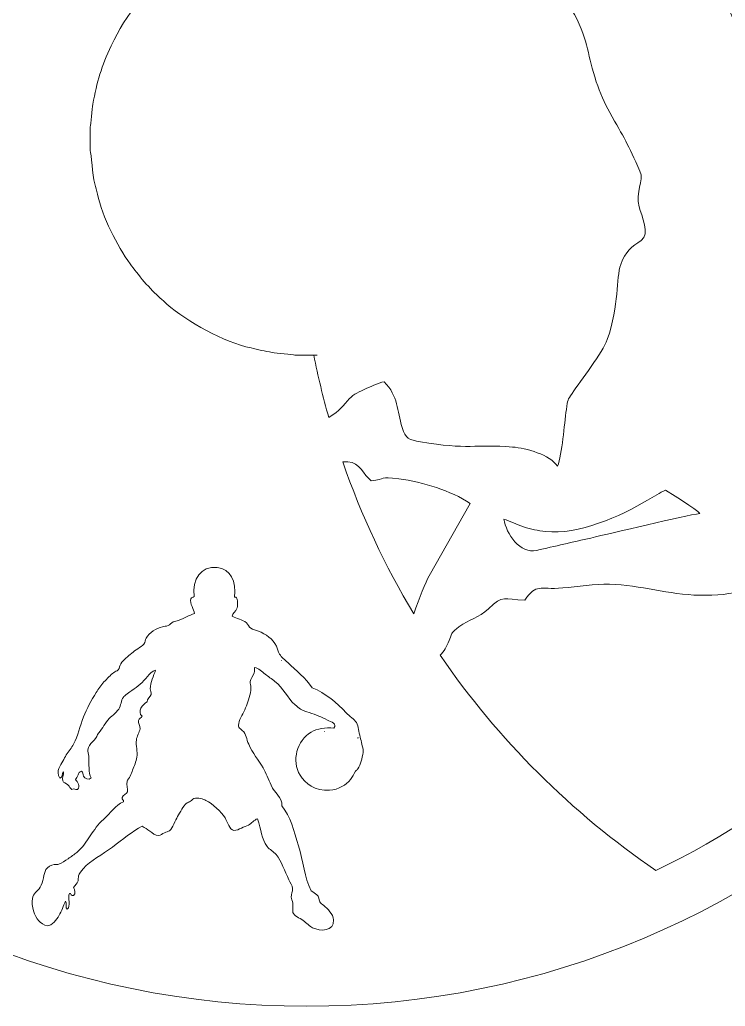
# Model space of a CAD drawing. Header units: centimetres. Extents: x 13 to 117, y -22 to 26.
# Drawn here: x 76.04 to 90.63, y -18.64 to 1.76 of the extents above; entities that cross this region are included whole.
import ezdxf

# ---------------------------------------------------------------- set-up
doc = ezdxf.new("R2010")
doc.units = ezdxf.units.CM
doc.header["$MEASUREMENT"] = 0
doc.layers.add('001', color=7, linetype='Continuous')

msp = doc.modelspace()

# ---------------------------------------------------------------- linework, layer by layer
at = {"layer": '001', "color": 250, "lineweight": 9}
for points, knots in [([(81.97018, 17.23276), (91.87681, 17.23276), (99.90772, 9.20186), (99.90772, -0.70477), (99.90772, -0.70477), (99.90772, -10.61139), (91.87681, -18.6423), (81.97018, -18.6423), (81.97018, -18.6423), (72.06356, -18.6423), (64.03265, -10.61139), (64.03265, -0.70477), (64.03265, -0.70477), (64.03265, 9.20186), (72.06356, 17.23276), (81.97018, 17.23276)], [0, 0, 0, 0, 0.2, 0.2, 0.2, 0.2, 0.4, 0.4, 0.4, 0.4, 0.6, 0.6, 0.6, 0.6, 1, 1, 1, 1]), ([(96.97966, 6.76002), (96.98138, 6.49693), (96.98251, 6.30624), (96.98191, 6.24188), (96.98191, 6.24188), (96.59432, 6.32192), (96.65438, 6.36477), (96.09511, 6.43065), (96.09511, 6.43065), (95.34307, 6.5192), (93.87913, 6.37135), (93.56304, 5.7516), (93.56304, 5.7516), (93.35132, 5.33648), (93.87472, 5.05934), (94.29024, 4.40934), (94.29024, 4.40934), (94.52294, 4.04539), (94.44634, 4.0121), (94.40545, 3.55375), (94.40545, 3.55375), (94.38332, 3.30583), (94.36641, 2.7297), (94.40089, 2.48709), (94.40089, 2.48709), (94.40089, 2.48709), (94.51375, 2.81847), (94.51375, 2.81847), (94.51375, 2.81847), (94.65661, 2.74442), (94.89238, 2.45798), (95.02033, 2.4077), (95.02033, 2.4077), (95.07537, 2.4468), (95.10329, 2.47997), (95.16521, 2.504), (95.16521, 2.504), (95.24093, 2.44185), (95.40609, 2.27956), (95.47908, 2.24357), (95.47908, 2.24357), (95.66608, 2.35478), (95.76255, 2.55529), (95.98616, 2.65406), (95.98616, 2.65406), (96.11879, 2.61493), (96.26066, 2.45103), (96.3991, 2.38092), (96.3991, 2.38092), (96.44868, 2.52538), (96.53533, 2.66497), (96.60328, 2.80812), (96.60328, 2.80812), (96.67965, 2.96899), (96.62488, 3.20936), (96.64429, 3.39836), (96.64429, 3.39836), (96.66987, 3.647), (96.82736, 4.2236), (96.98787, 4.31146), (96.98787, 4.31146), (96.98787, 4.31146), (96.99268, 1.56342), (96.99268, 1.56342), (96.99268, 1.56342), (97.13736, 1.49634), (97.25227, 1.3848), (97.38326, 1.3094), (97.38326, 1.3094), (97.48342, 1.41594), (97.79113, 1.8882), (97.91248, 2.0537), (97.91248, 2.0537), (98.07212, 2.2715), (98.22591, 2.49792), (98.38025, 2.71929), (98.38025, 2.71929), (98.60987, 1.61395), (98.73068, 0.46872), (98.73068, -0.70477), (98.73068, -0.70477), (98.73068, -7.37503), (94.83394, -13.13472), (89.19298, -15.83283), (89.19298, -15.83283), (87.44379, -14.64167), (85.92961, -13.13102), (84.7346, -11.38479), (84.7346, -11.38479), (84.80941, -11.30202), (84.86706, -11.20645), (84.91879, -11.07832), (84.91879, -11.07832), (85.00067, -10.87533), (84.95931, -10.92903), (85.12177, -10.79869), (85.12177, -10.79869), (85.32638, -10.63451), (85.53445, -10.62076), (85.73476, -10.42157), (85.73476, -10.42157), (86.0372, -10.12095), (86.0496, -10.23534), (86.48049, -10.24486), (86.48049, -10.24486), (86.74011, -9.89142), (86.75665, -10.03362), (87.26589, -9.99359), (87.26589, -9.99359), (87.56667, -9.96998), (87.93503, -9.90533), (88.23308, -9.91485), (88.23308, -9.91485), (88.87898, -9.93544), (89.46384, -10.12825), (90.09182, -10.14352), (90.09182, -10.14352), (90.80607, -10.16093), (91.30956, -10.03397), (91.56878, -9.54199), (91.56878, -9.54199), (91.71709, -9.26049), (91.99747, -6.94512), (92.02393, -6.35259), (92.02393, -6.35259), (92.04292, -5.92733), (91.65574, -5.58435), (91.61577, -5.21574), (91.61577, -5.21574), (91.58519, -4.93375), (91.70194, -4.48973), (91.62932, -4.26), (91.62932, -4.26), (91.55879, -4.03692), (91.44222, -3.67009), (91.42959, -3.42543), (91.42959, -3.42543), (91.40719, -2.99205), (91.6523, -3.01615), (91.92878, -2.9007), (91.92878, -2.9007), (92.34432, -2.72708), (92.28441, -2.75804), (92.31274, -2.24734), (92.31274, -2.24734), (92.32183, -2.08374), (92.33896, -1.92625), (92.34614, -1.76321), (92.34614, -1.76321), (92.3553, -1.55575), (92.27061, -1.52774), (92.24486, -1.3563), (92.24486, -1.3563), (92.43865, -1.50409), (92.35679, -1.49129), (92.67318, -1.57387), (92.67318, -1.57387), (92.83379, -1.61578), (93.01377, -1.66003), (93.15952, -1.71471), (93.15952, -1.71471), (93.62168, -1.88815), (94.06598, -2.09871), (94.52148, -2.28406), (94.52148, -2.28406), (94.77512, -2.3873), (94.67444, -2.45777), (94.81736, -2.61666), (94.81736, -2.61666), (94.92182, -2.73282), (95.07819, -2.77315), (95.10837, -2.97658), (95.10837, -2.97658), (95.13591, -3.16204), (95.03643, -3.37337), (95.08315, -3.53261), (95.08315, -3.53261), (95.08315, -3.53261), (95.17975, -3.54185), (95.17975, -3.54185), (95.17975, -3.54185), (95.28564, -3.40312), (95.23748, -3.05107), (95.35623, -2.92031), (95.35623, -2.92031), (95.4456, -2.98069), (95.45403, -3.07337), (95.51293, -3.17692), (95.51293, -3.17692), (95.64501, -3.40901), (95.7453, -3.38302), (95.70169, -3.13379), (95.70169, -3.13379), (95.68731, -3.05157), (95.67065, -3.00216), (95.68739, -2.93986), (95.68739, -2.93986), (95.83179, -2.90072), (96.12922, -3.34461), (96.38315, -3.34924), (96.38315, -3.34924), (96.53475, -3.35199), (96.47411, -3.43044), (96.66821, -3.38555), (96.66821, -3.38555), (96.58571, -3.24021), (96.47727, -3.16681), (96.37474, -3.03995), (96.37474, -3.03995), (96.30716, -2.95636), (96.13086, -2.79413), (96.11021, -2.71123), (96.11021, -2.71123), (96.33201, -2.60686), (96.43849, -2.71454), (96.53148, -2.47164), (96.53148, -2.47164), (96.3699, -2.45354), (96.15396, -2.51207), (95.98198, -2.418), (95.98198, -2.418), (95.91546, -2.38162), (95.86487, -2.33626), (95.7722, -2.28994), (95.7722, -2.28994), (95.55843, -2.18298), (95.28784, -2.117), (95.11844, -1.97732), (95.11844, -1.97732), (94.91923, -1.81304), (94.56328, -1.76416), (93.92175, -1.21808), (93.92175, -1.21808), (93.67685, -1.00963), (93.45974, -0.8273), (93.20855, -0.62734), (93.20855, -0.62734), (92.72915, -0.24569), (92.23293, -0.28132), (92.00543, 0.12458), (92.00543, 0.12458), (91.52073, 0.9894), (90.86152, 1.47763), (90.67574, 2.05265), (90.67574, 2.05265), (90.8823, 2.08971), (90.91428, 2.05212), (91.08341, 2.16966), (91.08341, 2.16966), (91.35042, 2.35515), (91.15817, 2.68186), (91.13617, 2.94515), (91.13617, 2.94515), (91.11973, 3.14183), (91.15121, 3.25609), (91.15647, 3.43171), (91.15647, 3.43171), (91.07546, 3.46702), (90.81228, 3.51954), (90.75878, 3.56285), (90.75878, 3.56285), (90.69244, 3.61655), (90.56889, 4.13676), (89.62829, 3.91632), (89.62829, 3.91632), (88.99005, 3.76673), (88.59658, 3.47028), (88.80343, 2.78456), (88.80343, 2.78456), (88.57561, 2.88651), (87.63853, 3.58989), (87.29262, 3.79075), (87.29262, 3.79075), (87.04786, 3.93295), (86.99613, 3.90174), (86.83791, 4.15672), (86.83791, 4.15672), (86.49846, 4.70371), (86.14663, 5.11635), (85.6639, 5.51931), (85.6639, 5.51931), (85.43203, 5.71291), (85.38253, 5.73508), (85.3826, 6.05528), (85.3826, 6.05528), (87.03605, 5.88161), (87.28804, 7.24554), (86.94314, 7.85991), (86.94314, 7.85991), (86.64258, 8.3953), (85.74837, 8.60005), (85.1514, 8.26562), (85.1514, 8.26562), (86.73334, 10.38001), (88.79833, 12.11204), (91.18332, 13.29718), (91.18332, 13.29718), (93.64625, 11.6733), (95.65522, 9.41716), (96.97966, 6.76002)], [0, 0, 0, 0, 0.01315789, 0.01315789, 0.01315789, 0.01315789, 0.02631579, 0.02631579, 0.02631579, 0.02631579, 0.03947368, 0.03947368, 0.03947368, 0.03947368, 0.05263158, 0.05263158, 0.05263158, 0.05263158, 0.06578947, 0.06578947, 0.06578947, 0.06578947, 0.07894737, 0.07894737, 0.07894737, 0.07894737, 0.09210526, 0.09210526, 0.09210526, 0.09210526, 0.10526316, 0.10526316, 0.10526316, 0.10526316, 0.11842105, 0.11842105, 0.11842105, 0.11842105, 0.13157895, 0.13157895, 0.13157895, 0.13157895, 0.14473684, 0.14473684, 0.14473684, 0.14473684, 0.15789474, 0.15789474, 0.15789474, 0.15789474, 0.17105263, 0.17105263, 0.17105263, 0.17105263, 0.18421053, 0.18421053, 0.18421053, 0.18421053, 0.19736842, 0.19736842, 0.19736842, 0.19736842, 0.21052632, 0.21052632, 0.21052632, 0.21052632, 0.22368421, 0.22368421, 0.22368421, 0.22368421, 0.23684211, 0.23684211, 0.23684211, 0.23684211, 0.25, 0.25, 0.25, 0.25, 0.26315789, 0.26315789, 0.26315789, 0.26315789, 0.27631579, 0.27631579, 0.27631579, 0.27631579, 0.28947368, 0.28947368, 0.28947368, 0.28947368, 0.30263158, 0.30263158, 0.30263158, 0.30263158, 0.31578947, 0.31578947, 0.31578947, 0.31578947, 0.32894737, 0.32894737, 0.32894737, 0.32894737, 0.34210526, 0.34210526, 0.34210526, 0.34210526, 0.35526316, 0.35526316, 0.35526316, 0.35526316, 0.36842105, 0.36842105, 0.36842105, 0.36842105, 0.38157895, 0.38157895, 0.38157895, 0.38157895, 0.39473684, 0.39473684, 0.39473684, 0.39473684, 0.40789474, 0.40789474, 0.40789474, 0.40789474, 0.42105263, 0.42105263, 0.42105263, 0.42105263, 0.43421053, 0.43421053, 0.43421053, 0.43421053, 0.44736842, 0.44736842, 0.44736842, 0.44736842, 0.46052632, 0.46052632, 0.46052632, 0.46052632, 0.47368421, 0.47368421, 0.47368421, 0.47368421, 0.48684211, 0.48684211, 0.48684211, 0.48684211, 0.5, 0.5, 0.5, 0.5, 0.51315789, 0.51315789, 0.51315789, 0.51315789, 0.52631579, 0.52631579, 0.52631579, 0.52631579, 0.53947368, 0.53947368, 0.53947368, 0.53947368, 0.55263158, 0.55263158, 0.55263158, 0.55263158, 0.56578947, 0.56578947, 0.56578947, 0.56578947, 0.57894737, 0.57894737, 0.57894737, 0.57894737, 0.59210526, 0.59210526, 0.59210526, 0.59210526, 0.60526316, 0.60526316, 0.60526316, 0.60526316, 0.61842105, 0.61842105, 0.61842105, 0.61842105, 0.63157895, 0.63157895, 0.63157895, 0.63157895, 0.64473684, 0.64473684, 0.64473684, 0.64473684, 0.65789474, 0.65789474, 0.65789474, 0.65789474, 0.67105263, 0.67105263, 0.67105263, 0.67105263, 0.68421053, 0.68421053, 0.68421053, 0.68421053, 0.69736842, 0.69736842, 0.69736842, 0.69736842, 0.71052632, 0.71052632, 0.71052632, 0.71052632, 0.72368421, 0.72368421, 0.72368421, 0.72368421, 0.73684211, 0.73684211, 0.73684211, 0.73684211, 0.75, 0.75, 0.75, 0.75, 0.76315789, 0.76315789, 0.76315789, 0.76315789, 0.77631579, 0.77631579, 0.77631579, 0.77631579, 0.78947368, 0.78947368, 0.78947368, 0.78947368, 0.80263158, 0.80263158, 0.80263158, 0.80263158, 0.81578947, 0.81578947, 0.81578947, 0.81578947, 0.82894737, 0.82894737, 0.82894737, 0.82894737, 0.84210526, 0.84210526, 0.84210526, 0.84210526, 0.85526316, 0.85526316, 0.85526316, 0.85526316, 0.86842105, 0.86842105, 0.86842105, 0.86842105, 0.88157895, 0.88157895, 0.88157895, 0.88157895, 0.89473684, 0.89473684, 0.89473684, 0.89473684, 0.90789474, 0.90789474, 0.90789474, 0.90789474, 0.92105263, 0.92105263, 0.92105263, 0.92105263, 0.93421053, 0.93421053, 0.93421053, 0.93421053, 0.94736842, 0.94736842, 0.94736842, 0.94736842, 0.96052632, 0.96052632, 0.96052632, 0.96052632, 0.97368421, 0.97368421, 0.97368421, 0.97368421, 1, 1, 1, 1]), ([(82.72557, 3.70643), (83.14271, 4.90492), (83.69094, 6.04204), (84.3531, 7.10058), (84.3531, 7.10058), (84.3562, 6.62413), (84.70506, 6.16237), (84.73959, 5.97167), (84.73959, 5.97167), (84.83337, 5.45404), (84.74321, 5.40094), (85.08323, 4.93756), (85.08323, 4.93756), (85.08323, 4.93756), (85.8516, 3.87151), (85.8516, 3.87151), (85.8516, 3.87151), (86.59268, 2.81805), (86.76565, 2.9704), (87.01446, 2.73997), (87.01446, 2.73997), (87.15852, 2.60656), (87.41476, 2.05233), (87.51295, 1.86141), (87.51295, 1.86141), (87.80389, 1.29567), (87.78104, 1.00927), (87.96038, 0.47518), (87.96038, 0.47518), (88.03786, 0.24448), (88.12988, 0.03494), (88.24077, -0.16297), (88.24077, -0.16297), (88.52813, -0.67581), (88.61917, -0.81554), (88.86428, -1.37539), (88.86428, -1.37539), (88.95451, -1.58157), (88.76188, -1.80048), (88.84781, -2.11464), (88.84781, -2.11464), (88.89605, -2.29088), (89.08152, -2.68547), (88.89125, -2.80719), (88.89125, -2.80719), (88.69456, -2.93305), (88.56073, -3.03451), (88.46732, -3.30161), (88.46732, -3.30161), (88.36152, -3.60407), (88.44121, -4.12298), (88.18682, -4.85659), (88.18682, -4.85659), (88.09635, -5.11744), (87.63451, -5.71291), (87.46317, -5.96892), (87.46317, -5.96892), (87.36119, -6.12121), (87.3727, -6.08291), (87.342, -6.30568), (87.342, -6.30568), (87.29922, -6.61631), (87.25435, -7.22064), (87.15942, -7.47513), (87.15942, -7.47513), (86.99867, -7.23469), (86.51634, -7.10285), (86.22579, -7.0793), (86.22579, -7.0793), (85.46625, -7.01769), (85.29035, -7.14033), (84.32911, -6.97112), (84.32911, -6.97112), (84.08329, -6.92781), (84.01783, -6.90985), (83.94709, -6.67842), (83.94709, -6.67842), (83.83662, -6.31715), (83.87177, -6.03517), (83.57285, -5.72868), (83.57285, -5.72868), (83.45776, -5.7524), (83.26472, -5.84287), (83.15976, -5.89107), (83.15976, -5.89107), (83.01154, -5.95906), (82.91313, -6.00009), (82.81579, -6.12554), (82.81579, -6.12554), (82.69908, -6.276), (82.5686, -6.38193), (82.42956, -6.46849), (82.42956, -6.46849), (82.3099, -6.04632), (82.20625, -5.6174), (82.11925, -5.18251), (82.11925, -5.18251), (82.11925, -5.18251), (82.19022, -5.18251), (82.19022, -5.18251)], [0, 0, 0, 0, 0.03846154, 0.03846154, 0.03846154, 0.03846154, 0.07692308, 0.07692308, 0.07692308, 0.07692308, 0.11538462, 0.11538462, 0.11538462, 0.11538462, 0.15384615, 0.15384615, 0.15384615, 0.15384615, 0.19230769, 0.19230769, 0.19230769, 0.19230769, 0.23076923, 0.23076923, 0.23076923, 0.23076923, 0.26923077, 0.26923077, 0.26923077, 0.26923077, 0.30769231, 0.30769231, 0.30769231, 0.30769231, 0.34615385, 0.34615385, 0.34615385, 0.34615385, 0.38461538, 0.38461538, 0.38461538, 0.38461538, 0.42307692, 0.42307692, 0.42307692, 0.42307692, 0.46153846, 0.46153846, 0.46153846, 0.46153846, 0.5, 0.5, 0.5, 0.5, 0.53846154, 0.53846154, 0.53846154, 0.53846154, 0.57692308, 0.57692308, 0.57692308, 0.57692308, 0.61538462, 0.61538462, 0.61538462, 0.61538462, 0.65384615, 0.65384615, 0.65384615, 0.65384615, 0.69230769, 0.69230769, 0.69230769, 0.69230769, 0.73076923, 0.73076923, 0.73076923, 0.73076923, 0.76923077, 0.76923077, 0.76923077, 0.76923077, 0.80769231, 0.80769231, 0.80769231, 0.80769231, 0.84615385, 0.84615385, 0.84615385, 0.84615385, 0.88461538, 0.88461538, 0.88461538, 0.88461538, 0.92307692, 0.92307692, 0.92307692, 0.92307692, 1, 1, 1, 1]), ([(82.71843, -7.3865), (82.75571, -7.38418), (82.79173, -7.38368), (82.8257, -7.38538), (82.8257, -7.38538), (83.06823, -7.39755), (83.14586, -7.64935), (83.30724, -7.77957), (83.30724, -7.77957), (83.61758, -7.74224), (83.46716, -7.67964), (83.87949, -7.73595), (83.87949, -7.73595), (84.38711, -7.8052), (84.94782, -7.97924), (85.35215, -8.24364), (85.35215, -8.24364), (85.35215, -8.24364), (84.50162, -9.74373), (84.50162, -9.74373), (84.50162, -9.74373), (84.43488, -9.87829), (84.30555, -10.19322), (84.18477, -10.52709), (84.18477, -10.52709), (83.59382, -9.54102), (83.10069, -8.48967), (82.71843, -7.3865)], [0, 0, 0, 0, 0.125, 0.125, 0.125, 0.125, 0.25, 0.25, 0.25, 0.25, 0.375, 0.375, 0.375, 0.375, 0.5, 0.5, 0.5, 0.5, 0.625, 0.625, 0.625, 0.625, 0.75, 0.75, 0.75, 0.75, 1, 1, 1, 1]), ([(86.04967, -8.56841), (86.18454, -8.61105), (86.30127, -8.68035), (86.45823, -8.73129), (86.45823, -8.73129), (86.61072, -8.78076), (86.75103, -8.80563), (86.91425, -8.82475), (86.91425, -8.82475), (87.58608, -8.9034), (88.4593, -8.51065), (89.02157, -8.17845), (89.02157, -8.17845), (89.13711, -8.11016), (89.28465, -8.02012), (89.39208, -7.97155), (89.39208, -7.97155), (89.49225, -8.02621), (90.04205, -8.3724), (90.10207, -8.45219), (90.10207, -8.45219), (89.78781, -8.49627), (88.28236, -8.86067), (87.84807, -8.96022), (87.84807, -8.96022), (87.4741, -9.04593), (87.1082, -9.1271), (86.72729, -9.21775), (86.72729, -9.21775), (86.38895, -9.29824), (86.09754, -8.87036), (86.04967, -8.56841)], [0, 0, 0, 0, 0.11111111, 0.11111111, 0.11111111, 0.11111111, 0.22222222, 0.22222222, 0.22222222, 0.22222222, 0.33333333, 0.33333333, 0.33333333, 0.33333333, 0.44444444, 0.44444444, 0.44444444, 0.44444444, 0.55555556, 0.55555556, 0.55555556, 0.55555556, 0.66666667, 0.66666667, 0.66666667, 0.66666667, 0.77777778, 0.77777778, 0.77777778, 0.77777778, 1, 1, 1, 1]), ([(83.1437, -13.3692), (83.1437, -13.3692), (83.1437, -13.3931), (83.1437, -13.3931), (83.1437, -13.3931), (83.11568, -13.51454), (83.08798, -13.64284), (83.03017, -13.7334), (83.03017, -13.7334), (83.01829, -13.75229), (82.99482, -13.76264), (82.98237, -13.78136), (82.98237, -13.78136), (82.94069, -13.84419), (82.92425, -13.90539), (82.88084, -13.95441), (82.88084, -13.95441), (82.78314, -14.0652), (82.63917, -14.16033), (82.44499, -14.17537), (82.44499, -14.17537), (82.14804, -14.19869), (81.93449, -14.02896), (81.83588, -13.86489), (81.83588, -13.86489), (81.65447, -13.56294), (81.77043, -13.14656), (82.06297, -12.97501), (82.06297, -12.97501), (82.18609, -12.90276), (82.36294, -12.87079), (82.53459, -12.8915), (82.53459, -12.8915), (82.61177, -12.80396), (82.47388, -12.76195), (82.4031, -12.72423), (82.4031, -12.72423), (82.33645, -12.68859), (82.27069, -12.66179), (82.22396, -12.64067), (82.22396, -12.64067), (82.09446, -12.58179), (81.9558, -12.55891), (81.84182, -12.49743), (81.84182, -12.49743), (81.80848, -12.47931), (81.7715, -12.43946), (81.73435, -12.40779), (81.73435, -12.40779), (81.56619, -12.26459), (81.48935, -12.05442), (81.31632, -11.92412), (81.31632, -11.92412), (81.24768, -11.87253), (81.17899, -11.82399), (81.11325, -11.77482), (81.11325, -11.77482), (81.04556, -11.72399), (80.9821, -11.65445), (80.89245, -11.63754), (80.89245, -11.63754), (80.88392, -11.6884), (80.90022, -11.70268), (80.88651, -11.75092), (80.88651, -11.75092), (80.86856, -11.81334), (80.8066, -11.87084), (80.8028, -11.93009), (80.8028, -11.93009), (80.79962, -11.97693), (80.82213, -12.00462), (80.82075, -12.0555), (80.82075, -12.0555), (80.81679, -12.20019), (80.76278, -12.32471), (80.7252, -12.43169), (80.7252, -12.43169), (80.70461, -12.48996), (80.68135, -12.53886), (80.65349, -12.59287), (80.65349, -12.59287), (80.62731, -12.64337), (80.59184, -12.69878), (80.57589, -12.75404), (80.57589, -12.75404), (80.53993, -12.877), (80.58119, -12.88632), (80.64162, -12.93925), (80.64162, -12.93925), (80.72808, -13.01522), (80.72473, -13.11548), (80.77283, -13.22602), (80.77283, -13.22602), (80.85104, -13.40466), (80.97628, -13.54819), (81.07158, -13.71563), (81.07158, -13.71563), (81.13184, -13.82184), (81.18617, -13.94359), (81.23866, -14.07387), (81.23866, -14.07387), (81.3029, -14.23306), (81.47138, -14.31477), (81.45968, -14.49786), (81.45968, -14.49786), (81.63393, -14.71931), (81.71141, -15.01962), (81.80606, -15.32796), (81.80606, -15.32796), (81.9012, -15.63779), (81.92659, -15.98008), (82.06297, -16.25359), (82.06297, -16.25359), (82.11397, -16.2775), (82.14654, -16.30851), (82.18229, -16.33728), (82.18229, -16.33728), (82.23161, -16.37671), (82.21608, -16.42772), (82.24192, -16.48053), (82.24192, -16.48053), (82.25624, -16.50972), (82.29737, -16.53346), (82.32549, -16.55825), (82.32549, -16.55825), (82.40158, -16.62419), (82.52183, -16.73419), (82.5285, -16.85673), (82.5285, -16.85673), (82.54193, -17.09935), (82.25504, -17.09737), (82.09266, -17.01789), (82.09266, -17.01789), (82.03998, -16.99236), (81.96175, -16.91318), (81.90162, -16.86875), (81.90162, -16.86875), (81.82751, -16.81414), (81.70376, -16.77164), (81.68643, -16.70149), (81.68643, -16.70149), (81.6741, -16.6508), (81.6966, -16.5735), (81.68643, -16.51033), (81.68643, -16.51033), (81.67853, -16.45933), (81.65113, -16.42146), (81.65066, -16.38492), (81.65066, -16.38492), (81.64989, -16.31886), (81.6875, -16.27685), (81.68066, -16.2058), (81.68066, -16.2058), (81.67517, -16.15009), (81.62863, -16.07899), (81.60287, -16.02667), (81.60287, -16.02667), (81.51948, -15.85591), (81.45296, -15.6352), (81.34019, -15.50707), (81.34019, -15.50707), (81.2828, -15.44194), (81.20548, -15.40449), (81.15497, -15.33995), (81.15497, -15.33995), (81.03125, -15.18091), (81.03702, -14.99235), (80.95803, -14.76663), (80.95803, -14.76663), (80.87921, -14.78855), (80.8413, -14.85934), (80.76686, -14.89814), (80.76686, -14.89814), (80.72653, -14.91915), (80.67464, -14.93529), (80.6235, -14.95779), (80.6235, -14.95779), (80.5751, -14.97898), (80.51759, -15.01168), (80.4683, -15.00543), (80.4683, -15.00543), (80.37528, -14.99405), (80.33331, -14.82462), (80.28338, -14.74869), (80.28338, -14.74869), (80.20331, -14.62738), (80.02966, -14.45132), (79.88903, -14.38449), (79.88903, -14.38449), (79.83773, -14.35999), (79.73121, -14.31964), (79.6382, -14.3486), (79.6382, -14.3486), (79.60882, -14.35788), (79.60063, -14.38251), (79.57246, -14.40244), (79.57246, -14.40244), (79.54431, -14.4224), (79.50747, -14.42849), (79.48893, -14.44415), (79.48893, -14.44415), (79.418, -14.50395), (79.35805, -14.62845), (79.30386, -14.71887), (79.30386, -14.71887), (79.25925, -14.793), (79.20264, -14.96418), (79.1366, -15.01156), (79.1366, -15.01156), (79.11011, -15.03058), (79.06734, -15.03481), (79.02912, -15.05323), (79.02912, -15.05323), (78.98227, -15.07575), (78.95502, -15.11241), (78.90967, -15.1129), (78.90967, -15.1129), (78.83935, -15.11378), (78.78167, -15.05642), (78.73054, -15.02343), (78.73054, -15.02343), (78.67089, -14.98489), (78.63007, -14.95292), (78.56936, -14.91596), (78.56936, -14.91596), (78.37135, -15.02872), (78.16694, -15.18654), (77.95416, -15.35186), (77.95416, -15.35186), (77.74812, -15.51194), (77.50627, -15.61618), (77.35106, -15.79976), (77.35106, -15.79976), (77.31849, -15.83823), (77.26795, -15.90203), (77.25546, -15.94298), (77.25546, -15.94298), (77.24557, -15.97628), (77.25257, -16.01981), (77.24359, -16.05056), (77.24359, -16.05056), (77.22806, -16.10338), (77.17874, -16.13516), (77.15393, -16.18784), (77.15393, -16.18784), (77.17832, -16.2341), (77.19933, -16.32586), (77.15393, -16.34916), (77.15393, -16.34916), (77.10233, -16.37546), (77.10661, -16.29876), (77.06446, -16.3073), (77.06446, -16.3073), (77.02214, -16.39834), (77.10263, -16.57926), (77.02263, -16.63573), (77.02263, -16.63573), (76.97374, -16.61689), (77.02034, -16.50257), (76.98686, -16.46848), (76.98686, -16.46848), (76.93586, -16.56452), (76.91044, -16.66983), (76.8494, -16.77301), (76.8494, -16.77301), (76.80586, -16.84666), (76.70713, -16.97755), (76.6047, -16.97622), (76.6047, -16.97622), (76.54715, -16.97527), (76.45798, -16.9053), (76.43149, -16.87469), (76.43149, -16.87469), (76.34947, -16.78031), (76.27411, -16.57061), (76.3, -16.41477), (76.3, -16.41477), (76.31644, -16.31586), (76.40911, -16.263), (76.46129, -16.18206), (76.46129, -16.18206), (76.53408, -16.06899), (76.53028, -15.90108), (76.58079, -15.81769), (76.58079, -15.81769), (76.61412, -15.76231), (76.69297, -15.71969), (76.75384, -15.7101), (76.75384, -15.7101), (76.78197, -15.70569), (76.81442, -15.7122), (76.8494, -15.70415), (76.8494, -15.70415), (76.90618, -15.69108), (76.9803, -15.63201), (77.04056, -15.59076), (77.04056, -15.59076), (77.10251, -15.54814), (77.16368, -15.50357), (77.21969, -15.45945), (77.21969, -15.45945), (77.34148, -15.36355), (77.42301, -15.22324), (77.49458, -15.11896), (77.49458, -15.11896), (77.57811, -14.99675), (77.65637, -14.88156), (77.76913, -14.77854), (77.76913, -14.77854), (77.91918, -14.6411), (78.01402, -14.486), (78.18718, -14.41433), (78.18718, -14.41433), (78.19422, -14.37871), (78.1499, -14.36534), (78.15719, -14.3247), (78.15719, -14.3247), (78.16573, -14.27918), (78.25233, -14.25346), (78.26466, -14.20535), (78.26466, -14.20535), (78.28062, -14.14282), (78.23879, -14.07813), (78.2587, -13.9903), (78.2587, -13.9903), (78.26677, -13.95513), (78.30531, -13.92137), (78.32446, -13.88289), (78.32446, -13.88289), (78.34444, -13.84237), (78.3584, -13.79613), (78.37226, -13.75731), (78.37226, -13.75731), (78.40271, -13.67191), (78.44594, -13.58638), (78.46177, -13.4946), (78.46177, -13.4946), (78.48231, -13.37636), (78.43269, -13.25202), (78.44986, -13.13637), (78.44986, -13.13637), (78.45522, -13.10073), (78.47136, -13.05705), (78.48582, -13.01686), (78.48582, -13.01686), (78.49918, -12.97915), (78.52783, -12.93683), (78.52753, -12.90348), (78.52753, -12.90348), (78.52688, -12.84081), (78.48262, -12.79072), (78.49754, -12.73032), (78.49754, -12.73032), (78.5082, -12.688), (78.5456, -12.68752), (78.56936, -12.64675), (78.56936, -12.64675), (78.45811, -12.54993), (78.58136, -12.39652), (78.6768, -12.34812), (78.6768, -12.34812), (78.65807, -12.27814), (78.74651, -12.25563), (78.75458, -12.19289), (78.75458, -12.19289), (78.75868, -12.15834), (78.73632, -12.11512), (78.73663, -12.07935), (78.73663, -12.07935), (78.73723, -11.93858), (78.81274, -11.81623), (78.84405, -11.69113), (78.84405, -11.69113), (78.70587, -11.74758), (78.645, -11.88439), (78.52753, -11.98379), (78.52753, -11.98379), (78.47924, -12.02474), (78.41869, -12.06995), (78.3543, -12.11512), (78.3543, -12.11512), (78.3135, -12.14406), (78.20576, -12.2171), (78.1811, -12.25256), (78.1811, -12.25256), (78.13425, -12.31999), (78.13074, -12.4253), (78.08554, -12.49743), (78.08554, -12.49743), (78.02876, -12.58815), (77.92618, -12.64356), (77.8586, -12.72423), (77.8586, -12.72423), (77.77673, -12.8222), (77.73367, -12.93363), (77.64355, -13.02299), (77.64355, -13.02299), (77.62638, -13.14154), (77.46002, -13.20242), (77.44662, -13.33939), (77.44662, -13.33939), (77.44313, -13.37559), (77.46154, -13.4246), (77.4646, -13.4707), (77.4646, -13.4707), (77.47556, -13.63705), (77.46002, -13.81515), (77.51236, -13.91863), (77.51236, -13.91863), (77.46365, -13.97206), (77.38772, -13.9372), (77.35697, -13.88289), (77.35697, -13.88289), (77.3366, -13.84677), (77.35653, -13.79613), (77.31529, -13.78136), (77.31529, -13.78136), (77.23492, -13.80053), (77.24678, -13.91193), (77.1897, -13.95441), (77.1897, -13.95441), (77.23142, -13.9944), (77.30326, -14.09502), (77.23172, -14.15756), (77.23172, -14.15756), (77.18758, -14.17448), (77.16416, -14.12836), (77.11819, -14.15756), (77.11819, -14.15756), (77.0809, -14.141), (77.07572, -14.097), (77.03447, -14.06183), (77.03447, -14.06183), (76.99919, -14.03185), (76.93952, -14.02317), (76.92719, -13.97827), (76.92719, -13.97827), (76.91075, -13.91969), (76.94773, -13.86778), (76.945, -13.79323), (76.945, -13.79323), (76.90618, -13.82412), (76.93266, -13.9203), (76.86721, -13.92456), (76.86721, -13.92456), (76.78261, -13.76687), (76.87637, -13.66356), (76.93297, -13.57239), (76.93297, -13.57239), (76.95824, -13.53175), (76.97541, -13.48394), (76.99872, -13.4468), (76.99872, -13.4468), (77.0485, -13.36768), (77.11105, -13.29598), (77.15393, -13.21993), (77.15393, -13.21993), (77.24769, -13.05388), (77.28195, -12.84887), (77.35697, -12.65862), (77.35697, -12.65862), (77.42456, -12.48738), (77.52091, -12.32137), (77.61983, -12.157), (77.61983, -12.157), (77.66336, -12.08423), (77.71706, -11.99735), (77.781, -11.93599), (77.781, -11.93599), (77.84904, -11.87054), (77.91478, -11.79293), (77.97807, -11.74483), (77.97807, -11.74483), (78.01003, -11.72082), (78.04991, -11.71412), (78.07366, -11.68516), (78.07366, -11.68516), (78.10468, -11.64711), (78.10335, -11.60208), (78.12739, -11.5598), (78.12739, -11.5598), (78.15038, -11.5193), (78.19861, -11.48019), (78.23498, -11.44638), (78.23498, -11.44638), (78.31655, -11.36967), (78.39022, -11.31354), (78.47973, -11.24913), (78.47973, -11.24913), (78.52627, -11.21584), (78.58154, -11.18767), (78.60513, -11.1537), (78.60513, -11.1537), (78.63435, -11.11186), (78.63295, -11.06864), (78.65289, -11.03426), (78.65289, -11.03426), (78.72718, -10.90582), (78.85109, -10.83656), (78.99336, -10.79534), (78.99336, -10.79534), (79.02442, -10.78648), (79.06748, -10.78601), (79.10674, -10.77156), (79.10674, -10.77156), (79.14466, -10.7574), (79.16978, -10.71128), (79.20842, -10.69395), (79.20842, -10.69395), (79.24373, -10.67798), (79.28404, -10.67812), (79.32163, -10.66413), (79.32163, -10.66413), (79.43349, -10.62195), (79.54143, -10.5568), (79.65023, -10.52072), (79.65023, -10.52072), (79.64489, -10.4427), (79.54856, -10.30934), (79.57853, -10.2162), (79.57853, -10.2162), (79.59177, -10.17466), (79.62085, -10.19536), (79.64429, -10.16843), (79.64429, -10.16843), (79.61037, -9.80757), (79.77608, -9.53667), (80.12203, -9.57123), (80.12203, -9.57123), (80.3937, -9.59833), (80.52536, -9.86066), (80.48028, -10.1803), (80.48028, -10.1803), (80.55199, -10.16477), (80.55184, -10.34192), (80.53417, -10.40723), (80.53417, -10.40723), (80.5135, -10.48285), (80.43283, -10.5206), (80.43253, -10.57449), (80.43253, -10.57449), (80.53097, -10.63687), (80.63674, -10.64356), (80.7252, -10.71177), (80.7252, -10.71177), (80.76537, -10.74295), (80.77542, -10.79823), (80.81466, -10.82526), (80.81466, -10.82526), (80.86445, -10.8597), (80.92762, -10.86499), (80.97598, -10.88493), (80.97598, -10.88493), (81.12486, -10.94658), (81.27093, -11.0472), (81.3463, -11.1956), (81.3463, -11.1956), (81.37352, -11.24929), (81.3781, -11.30836), (81.41188, -11.36285), (81.41188, -11.36285), (81.4504, -11.42477), (81.51995, -11.47912), (81.57915, -11.5359), (81.57915, -11.5359), (81.75735, -11.70773), (81.9479, -11.85213), (82.08669, -12.0555), (82.08669, -12.0555), (82.35835, -12.1684), (82.59901, -12.3687), (82.79137, -12.57491), (82.79137, -12.57491), (82.85495, -12.64307), (82.95802, -12.70642), (83.0003, -12.77794), (83.0003, -12.77794), (83.0469, -12.85707), (83.04962, -12.97031), (83.07796, -13.07669), (83.07796, -13.07669), (83.1035, -13.17304), (83.12831, -13.27182), (83.1437, -13.3692)], [0, 0, 0, 0, 0.00680272, 0.00680272, 0.00680272, 0.00680272, 0.01360544, 0.01360544, 0.01360544, 0.01360544, 0.02040816, 0.02040816, 0.02040816, 0.02040816, 0.02721088, 0.02721088, 0.02721088, 0.02721088, 0.03401361, 0.03401361, 0.03401361, 0.03401361, 0.04081633, 0.04081633, 0.04081633, 0.04081633, 0.04761905, 0.04761905, 0.04761905, 0.04761905, 0.05442177, 0.05442177, 0.05442177, 0.05442177, 0.06122449, 0.06122449, 0.06122449, 0.06122449, 0.06802721, 0.06802721, 0.06802721, 0.06802721, 0.07482993, 0.07482993, 0.07482993, 0.07482993, 0.08163265, 0.08163265, 0.08163265, 0.08163265, 0.08843537, 0.08843537, 0.08843537, 0.08843537, 0.0952381, 0.0952381, 0.0952381, 0.0952381, 0.10204082, 0.10204082, 0.10204082, 0.10204082, 0.10884354, 0.10884354, 0.10884354, 0.10884354, 0.11564626, 0.11564626, 0.11564626, 0.11564626, 0.12244898, 0.12244898, 0.12244898, 0.12244898, 0.1292517, 0.1292517, 0.1292517, 0.1292517, 0.13605442, 0.13605442, 0.13605442, 0.13605442, 0.14285714, 0.14285714, 0.14285714, 0.14285714, 0.14965986, 0.14965986, 0.14965986, 0.14965986, 0.15646259, 0.15646259, 0.15646259, 0.15646259, 0.16326531, 0.16326531, 0.16326531, 0.16326531, 0.17006803, 0.17006803, 0.17006803, 0.17006803, 0.17687075, 0.17687075, 0.17687075, 0.17687075, 0.18367347, 0.18367347, 0.18367347, 0.18367347, 0.19047619, 0.19047619, 0.19047619, 0.19047619, 0.19727891, 0.19727891, 0.19727891, 0.19727891, 0.20408163, 0.20408163, 0.20408163, 0.20408163, 0.21088435, 0.21088435, 0.21088435, 0.21088435, 0.21768707, 0.21768707, 0.21768707, 0.21768707, 0.2244898, 0.2244898, 0.2244898, 0.2244898, 0.23129252, 0.23129252, 0.23129252, 0.23129252, 0.23809524, 0.23809524, 0.23809524, 0.23809524, 0.24489796, 0.24489796, 0.24489796, 0.24489796, 0.25170068, 0.25170068, 0.25170068, 0.25170068, 0.2585034, 0.2585034, 0.2585034, 0.2585034, 0.26530612, 0.26530612, 0.26530612, 0.26530612, 0.27210884, 0.27210884, 0.27210884, 0.27210884, 0.27891156, 0.27891156, 0.27891156, 0.27891156, 0.28571429, 0.28571429, 0.28571429, 0.28571429, 0.29251701, 0.29251701, 0.29251701, 0.29251701, 0.29931973, 0.29931973, 0.29931973, 0.29931973, 0.30612245, 0.30612245, 0.30612245, 0.30612245, 0.31292517, 0.31292517, 0.31292517, 0.31292517, 0.31972789, 0.31972789, 0.31972789, 0.31972789, 0.32653061, 0.32653061, 0.32653061, 0.32653061, 0.33333333, 0.33333333, 0.33333333, 0.33333333, 0.34013605, 0.34013605, 0.34013605, 0.34013605, 0.34693878, 0.34693878, 0.34693878, 0.34693878, 0.3537415, 0.3537415, 0.3537415, 0.3537415, 0.36054422, 0.36054422, 0.36054422, 0.36054422, 0.36734694, 0.36734694, 0.36734694, 0.36734694, 0.37414966, 0.37414966, 0.37414966, 0.37414966, 0.38095238, 0.38095238, 0.38095238, 0.38095238, 0.3877551, 0.3877551, 0.3877551, 0.3877551, 0.39455782, 0.39455782, 0.39455782, 0.39455782, 0.40136054, 0.40136054, 0.40136054, 0.40136054, 0.40816327, 0.40816327, 0.40816327, 0.40816327, 0.41496599, 0.41496599, 0.41496599, 0.41496599, 0.42176871, 0.42176871, 0.42176871, 0.42176871, 0.42857143, 0.42857143, 0.42857143, 0.42857143, 0.43537415, 0.43537415, 0.43537415, 0.43537415, 0.44217687, 0.44217687, 0.44217687, 0.44217687, 0.44897959, 0.44897959, 0.44897959, 0.44897959, 0.45578231, 0.45578231, 0.45578231, 0.45578231, 0.46258503, 0.46258503, 0.46258503, 0.46258503, 0.46938776, 0.46938776, 0.46938776, 0.46938776, 0.47619048, 0.47619048, 0.47619048, 0.47619048, 0.4829932, 0.4829932, 0.4829932, 0.4829932, 0.48979592, 0.48979592, 0.48979592, 0.48979592, 0.49659864, 0.49659864, 0.49659864, 0.49659864, 0.50340136, 0.50340136, 0.50340136, 0.50340136, 0.51020408, 0.51020408, 0.51020408, 0.51020408, 0.5170068, 0.5170068, 0.5170068, 0.5170068, 0.52380952, 0.52380952, 0.52380952, 0.52380952, 0.53061224, 0.53061224, 0.53061224, 0.53061224, 0.53741497, 0.53741497, 0.53741497, 0.53741497, 0.54421769, 0.54421769, 0.54421769, 0.54421769, 0.55102041, 0.55102041, 0.55102041, 0.55102041, 0.55782313, 0.55782313, 0.55782313, 0.55782313, 0.56462585, 0.56462585, 0.56462585, 0.56462585, 0.57142857, 0.57142857, 0.57142857, 0.57142857, 0.57823129, 0.57823129, 0.57823129, 0.57823129, 0.58503401, 0.58503401, 0.58503401, 0.58503401, 0.59183673, 0.59183673, 0.59183673, 0.59183673, 0.59863946, 0.59863946, 0.59863946, 0.59863946, 0.60544218, 0.60544218, 0.60544218, 0.60544218, 0.6122449, 0.6122449, 0.6122449, 0.6122449, 0.61904762, 0.61904762, 0.61904762, 0.61904762, 0.62585034, 0.62585034, 0.62585034, 0.62585034, 0.63265306, 0.63265306, 0.63265306, 0.63265306, 0.63945578, 0.63945578, 0.63945578, 0.63945578, 0.6462585, 0.6462585, 0.6462585, 0.6462585, 0.65306122, 0.65306122, 0.65306122, 0.65306122, 0.65986395, 0.65986395, 0.65986395, 0.65986395, 0.66666667, 0.66666667, 0.66666667, 0.66666667, 0.67346939, 0.67346939, 0.67346939, 0.67346939, 0.68027211, 0.68027211, 0.68027211, 0.68027211, 0.68707483, 0.68707483, 0.68707483, 0.68707483, 0.69387755, 0.69387755, 0.69387755, 0.69387755, 0.70068027, 0.70068027, 0.70068027, 0.70068027, 0.70748299, 0.70748299, 0.70748299, 0.70748299, 0.71428571, 0.71428571, 0.71428571, 0.71428571, 0.72108844, 0.72108844, 0.72108844, 0.72108844, 0.72789116, 0.72789116, 0.72789116, 0.72789116, 0.73469388, 0.73469388, 0.73469388, 0.73469388, 0.7414966, 0.7414966, 0.7414966, 0.7414966, 0.74829932, 0.74829932, 0.74829932, 0.74829932, 0.75510204, 0.75510204, 0.75510204, 0.75510204, 0.76190476, 0.76190476, 0.76190476, 0.76190476, 0.76870748, 0.76870748, 0.76870748, 0.76870748, 0.7755102, 0.7755102, 0.7755102, 0.7755102, 0.78231293, 0.78231293, 0.78231293, 0.78231293, 0.78911565, 0.78911565, 0.78911565, 0.78911565, 0.79591837, 0.79591837, 0.79591837, 0.79591837, 0.80272109, 0.80272109, 0.80272109, 0.80272109, 0.80952381, 0.80952381, 0.80952381, 0.80952381, 0.81632653, 0.81632653, 0.81632653, 0.81632653, 0.82312925, 0.82312925, 0.82312925, 0.82312925, 0.82993197, 0.82993197, 0.82993197, 0.82993197, 0.83673469, 0.83673469, 0.83673469, 0.83673469, 0.84353741, 0.84353741, 0.84353741, 0.84353741, 0.85034014, 0.85034014, 0.85034014, 0.85034014, 0.85714286, 0.85714286, 0.85714286, 0.85714286, 0.86394558, 0.86394558, 0.86394558, 0.86394558, 0.8707483, 0.8707483, 0.8707483, 0.8707483, 0.87755102, 0.87755102, 0.87755102, 0.87755102, 0.88435374, 0.88435374, 0.88435374, 0.88435374, 0.89115646, 0.89115646, 0.89115646, 0.89115646, 0.89795918, 0.89795918, 0.89795918, 0.89795918, 0.9047619, 0.9047619, 0.9047619, 0.9047619, 0.91156463, 0.91156463, 0.91156463, 0.91156463, 0.91836735, 0.91836735, 0.91836735, 0.91836735, 0.92517007, 0.92517007, 0.92517007, 0.92517007, 0.93197279, 0.93197279, 0.93197279, 0.93197279, 0.93877551, 0.93877551, 0.93877551, 0.93877551, 0.94557823, 0.94557823, 0.94557823, 0.94557823, 0.95238095, 0.95238095, 0.95238095, 0.95238095, 0.95918367, 0.95918367, 0.95918367, 0.95918367, 0.96598639, 0.96598639, 0.96598639, 0.96598639, 0.97278912, 0.97278912, 0.97278912, 0.97278912, 0.97959184, 0.97959184, 0.97959184, 0.97959184, 0.98639456, 0.98639456, 0.98639456, 0.98639456, 1, 1, 1, 1])]:
    msp.add_open_spline(points, degree=3, knots=knots, dxfattribs=at)
at = {"layer": '001', "lineweight": 9}
msp.add_open_spline([(82.72558, 3.70648), (82.70353, 3.71036), (82.68143, 3.71408), (82.65931, 3.71765), (82.65931, 3.71765), (82.57882, 3.73063), (82.24536, 3.75579), (82.20344, 3.77298), (82.20344, 3.77298), (82.20344, 3.77298), (81.72401, 3.77298), (81.72401, 3.77298), (81.72401, 3.77298), (81.69453, 3.76023), (81.33425, 3.72573), (81.25839, 3.71372), (81.25839, 3.71372), (79.8118, 3.48448), (78.53566, 2.52167), (77.92937, 1.21925), (77.92937, 1.21925), (77.73415, 0.79989), (77.62861, 0.4681), (77.5519, 0.00745), (77.5519, 0.00745), (77.53811, -0.07535), (77.50935, -0.41953), (77.49243, -0.4586), (77.49243, -0.4586), (77.49243, -0.4586), (77.49243, -0.94999), (77.49243, -0.94999), (77.49243, -0.94999), (77.52435, -1.02173), (77.53583, -1.44747), (77.59247, -1.63497), (77.59247, -1.63497), (77.61472, -1.7087), (77.62957, -1.77716), (77.64618, -1.85269), (77.64618, -1.85269), (77.74834, -2.31737), (78.05318, -2.91869), (78.32227, -3.2939), (78.32227, -3.2939), (78.46728, -3.4961), (78.74932, -3.8362), (78.93857, -3.99349), (78.93857, -3.99349), (78.99379, -4.03938), (79.02661, -4.07534), (79.08119, -4.12331), (79.08119, -4.12331), (79.50268, -4.49387), (80.26126, -4.90451), (80.82087, -5.03109), (80.82087, -5.03109), (80.96597, -5.0639), (81.10623, -5.10027), (81.25845, -5.12317), (81.25845, -5.12317), (81.33801, -5.13515), (81.68733, -5.16658), (81.72435, -5.18252), (81.72435, -5.18252), (81.72435, -5.18252), (82.19021, -5.18252), (82.19021, -5.18252)], degree=3, knots=[0, 0, 0, 0, 0.05555556, 0.05555556, 0.05555556, 0.05555556, 0.11111111, 0.11111111, 0.11111111, 0.11111111, 0.16666667, 0.16666667, 0.16666667, 0.16666667, 0.22222222, 0.22222222, 0.22222222, 0.22222222, 0.27777778, 0.27777778, 0.27777778, 0.27777778, 0.33333333, 0.33333333, 0.33333333, 0.33333333, 0.38888889, 0.38888889, 0.38888889, 0.38888889, 0.44444444, 0.44444444, 0.44444444, 0.44444444, 0.5, 0.5, 0.5, 0.5, 0.55555556, 0.55555556, 0.55555556, 0.55555556, 0.61111111, 0.61111111, 0.61111111, 0.61111111, 0.66666667, 0.66666667, 0.66666667, 0.66666667, 0.72222222, 0.72222222, 0.72222222, 0.72222222, 0.77777778, 0.77777778, 0.77777778, 0.77777778, 0.83333333, 0.83333333, 0.83333333, 0.83333333, 0.88888889, 0.88888889, 0.88888889, 0.88888889, 1, 1, 1, 1], dxfattribs=at)
at = {"layer": '001', "color": 250, "lineweight": 9}
for points in [[(81.44782, -11.49404), (81.45162, -11.49798), (81.44523, -11.4916), (81.44782, -11.49404)], [(82.33752, -12.95723), (82.34149, -12.96103), (82.33506, -12.95465), (82.33752, -12.95723)], [(83.03017, -13.0945), (83.03702, -13.11806), (83.03702, -13.07091), (83.03017, -13.0945)]]:
    msp.add_open_spline(points, degree=3, dxfattribs=at)

doc.saveas('drawing.dxf')
